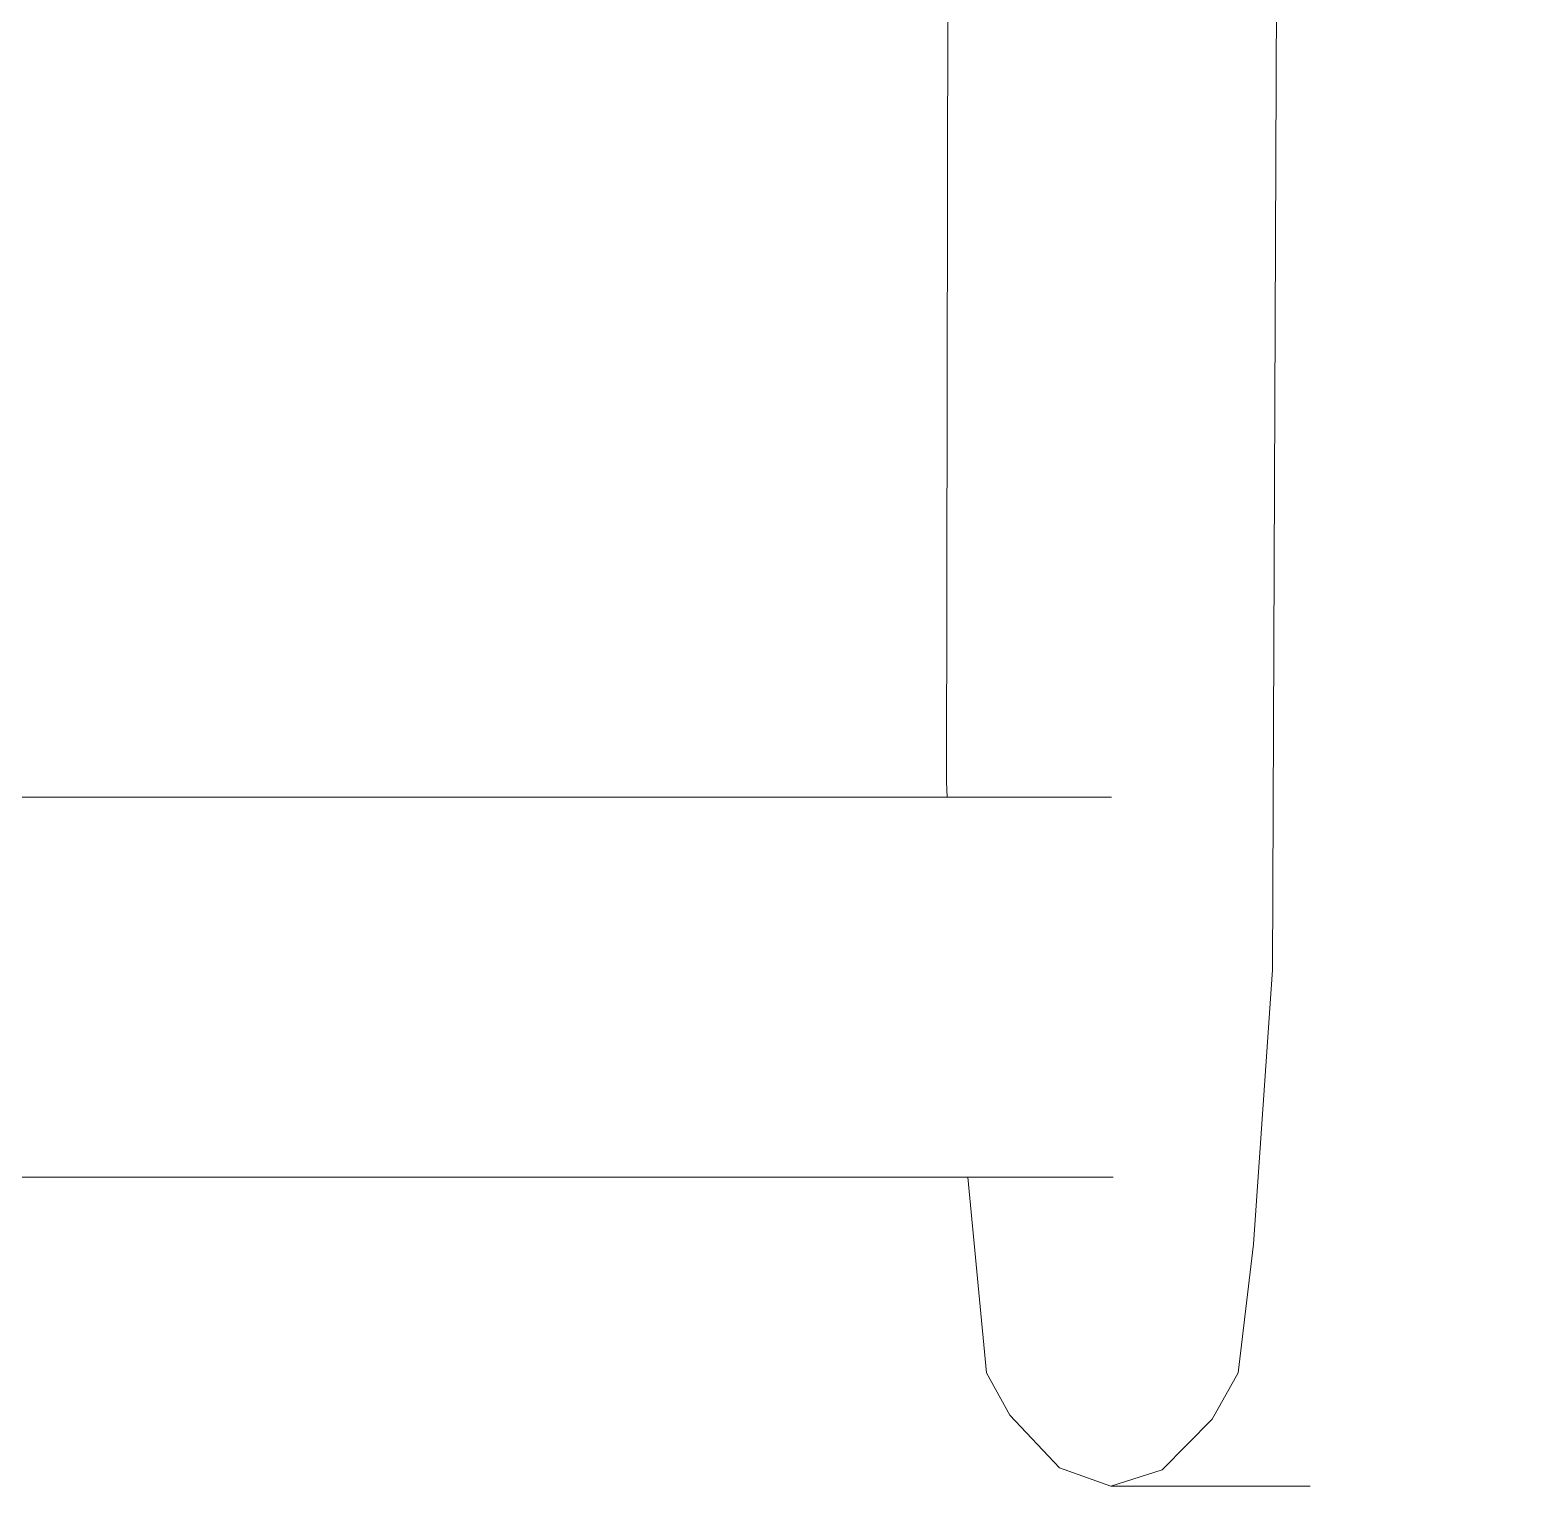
# Model space of a CAD drawing. Header units: millimetres. Extents: x -46169 to 237885, y -84465 to 18123.
# Drawn here: x 111822 to 111952.5, y -83823.4 to -83696.4 of the extents above; entities that cross this region are included whole.
import ezdxf

# ---------------------------------------------------------------- set-up
doc = ezdxf.new("R2010")
doc.units = ezdxf.units.MM
doc.header["$MEASUREMENT"] = 0
doc.linetypes.add('Wipeout_Contour', pattern=[1000, 0, -1000])
doc.layers.add('New_A-25-M_Wall_Int', color=7, linetype='Continuous')
doc.layers.add('New_A-35-M_FFE_Sanitary', color=7, linetype='Continuous')
doc.layers.add('New_A-35-M_FFE_Sanitary_Pen_No__1', color=7, linetype='Continuous', lineweight=13)

# ---------------------------------------------------------------- blocks, each defined once
blk = doc.blocks.new('Section Elem_63_2', base_point=(64459.15, -84332.61))
at = {"color": 254, "linetype": 'Wipeout_Contour', "lineweight": 0, "ltscale": 1114737.691909313}
blk.add_wipeout([(111691.44, -81932.61), (111691.44, -83641.11), (111755.56, -83641.11), (111755.56, -82062.64), (112086.81, -82062.64), (112086.81, -84332.61), (112178.36, -84332.61), (112178.36, -81932.61)], dxfattribs=at).dxf.layer = 'New_A-25-M_Wall_Int'
blk = doc.blocks.new('Section Elem_65_2', base_point=(64459.15, -84332.61))
at = {"color": 254, "linetype": 'Wipeout_Contour', "lineweight": 0, "ltscale": 2235365.876810174}
blk.add_wipeout([(111866.45, -83674.1), (111755.56, -83674.1), (111755.56, -83763.06), (111901.61, -83763.04), (111901.56, -83761.72), (111901.68, -83688.55), (111891.02, -83688.55), (111885.94, -83688.14), (111885.1, -83687.85), (111881.18, -83686.44), (111876.35, -83684.76), (111875.5, -83684.29), (111868.8, -83678.52), (111868.03, -83677.65), (111867.33, -83676.39), (111866.7, -83674.77)], dxfattribs=at).dxf.layer = 'New_A-25-M_Wall_Int'
blk = doc.blocks.new('Section Elem_121_2', base_point=(64459.15, -84332.61))
at = {"color": 254, "linetype": 'Wipeout_Contour', "lineweight": 0, "ltscale": 559338.899326}
blk.add_wipeout([(111933.2, -83822.87), (111937.67, -83821.45), (111920.28, -83821.45), (111915.82, -83822.87)], dxfattribs=at).dxf.layer = 'New_A-35-M_FFE_Sanitary'
at = {"color": 254, "linetype": 'Wipeout_Contour', "lineweight": 0, "ltscale": 559346.006515}
blk.add_wipeout([(111937.67, -83821.45), (111942, -83817.06), (111924.61, -83817.06), (111920.28, -83821.45)], dxfattribs=at).dxf.layer = 'New_A-35-M_FFE_Sanitary'
at = {"color": 254, "linetype": 'Wipeout_Contour', "lineweight": 0, "ltscale": 559346.463514}
blk.add_wipeout([(111942, -83817.06), (111944.27, -83813.02), (111926.88, -83813.02), (111924.61, -83817.06)], dxfattribs=at).dxf.layer = 'New_A-35-M_FFE_Sanitary'
at = {"color": 254, "linetype": 'Wipeout_Contour', "lineweight": 0, "ltscale": 559334.006879}
blk.add_wipeout([(111944.27, -83813.02), (111945.6, -83801.85), (111928.22, -83801.85), (111926.88, -83813.02)], dxfattribs=at).dxf.layer = 'New_A-35-M_FFE_Sanitary'
at = {"color": 254, "linetype": 'Wipeout_Contour', "lineweight": 0, "ltscale": 559296.852109}
blk.add_wipeout([(111945.6, -83801.85), (111947.24, -83778.05), (111929.85, -83778.05), (111928.22, -83801.85)], dxfattribs=at).dxf.layer = 'New_A-35-M_FFE_Sanitary'
at = {"color": 254, "linetype": 'Wipeout_Contour', "lineweight": 0, "ltscale": 559122.640297}
blk.add_wipeout([(111947.24, -83778.05), (111947.77, -83653.52), (111930.39, -83653.52), (111929.85, -83778.05)], dxfattribs=at).dxf.layer = 'New_A-35-M_FFE_Sanitary'
at = {"color": 254, "linetype": 'Wipeout_Contour', "lineweight": 0, "ltscale": 7127624.926567041}
blk.add_wipeout([(111901.68, -83688.55), (111901.56, -83761.72), (111901.61, -83763.04), (111915.87, -83763.04), (111917.51, -83764.18), (111918.91, -83767.66), (111919.86, -83772.95), (111920.22, -83779.24), (111919.92, -83785.58), (111919.02, -83790.99), (111917.65, -83794.66), (111916.02, -83796.03), (111903.41, -83796.03), (111905.02, -83813.02), (111907.04, -83816.71), (111911.36, -83821.28), (111915.82, -83822.87), (111920.28, -83821.45), (111924.61, -83817.06), (111926.88, -83813.02), (111928.22, -83801.85), (111929.85, -83778.05), (111930.39, -83653.52), (111929.81, -83629), (111927.64, -83601.59), (111925.33, -83597.63), (111920.43, -83592.95), (111915.4, -83591.62), (111910.38, -83593.68), (111905.53, -83599.09), (111904.26, -83601.59), (111903.07, -83613.01), (111902.33, -83626.66), (111921.37, -83626.66), (111922.7, -83627.39), (111923.98, -83628.82), (111925.16, -83630.92), (111926.2, -83633.62), (111927.07, -83636.84), (111927.75, -83640.48), (111928.22, -83644.42), (111928.45, -83648.56), (111928.45, -83666.65), (111928.22, -83670.79), (111927.75, -83674.73), (111927.07, -83678.37), (111926.2, -83681.59), (111925.16, -83684.29), (111923.98, -83686.39), (111922.7, -83687.82), (111921.37, -83688.55)], dxfattribs=at).dxf.layer = 'New_A-35-M_FFE_Sanitary'
at = {"layer": 'New_A-35-M_FFE_Sanitary_Pen_No__1', "linetype": 'Continuous'}
for p, q in [((111929.85, -83778.05), (111930.39, -83653.52)), ((111901.68, -83688.55), (111901.56, -83761.72)), ((111928.22, -83801.85), (111929.85, -83778.05)), ((111926.88, -83813.02), (111928.22, -83801.85)), ((111905.02, -83813.02), (111907.04, -83816.71)), ((111924.61, -83817.06), (111926.88, -83813.02)), ((111907.04, -83816.71), (111911.36, -83821.28)), ((111920.28, -83821.45), (111924.61, -83817.06)), ((111911.36, -83821.28), (111915.82, -83822.87)), ((111915.82, -83822.87), (111920.28, -83821.45)), ((111933.13, -83822.87), (111915.82, -83822.87))]:
    blk.add_line(p, q, dxfattribs=at)
at = {"color": 254, "linetype": 'Wipeout_Contour', "lineweight": 0, "ltscale": 558387.077821}
blk.add_wipeout([(111428.76, -83763.11), (111430.38, -83764.25), (111917.51, -83764.18), (111915.87, -83763.04)], dxfattribs=at).dxf.layer = 'New_A-35-M_FFE_Sanitary'
at = {"layer": 'New_A-35-M_FFE_Sanitary_Pen_No__1', "linetype": 'Continuous'}
for p, q in [((111901.56, -83761.72), (111901.61, -83763.04)), ((111915.88, -83763.04), (111428.76, -83763.11))]:
    blk.add_line(p, q, dxfattribs=at)
at = {"color": 254, "linetype": 'Wipeout_Contour', "lineweight": 0, "ltscale": 558397.454365}
blk.add_wipeout([(111917.51, -83764.18), (111430.38, -83764.25), (111431.74, -83767.74), (111918.91, -83767.66)], dxfattribs=at).dxf.layer = 'New_A-35-M_FFE_Sanitary'
at = {"color": 254, "linetype": 'Wipeout_Contour', "lineweight": 0, "ltscale": 558411.661521}
blk.add_wipeout([(111431.74, -83767.74), (111432.63, -83773.03), (111919.86, -83772.95), (111918.91, -83767.66)], dxfattribs=at).dxf.layer = 'New_A-35-M_FFE_Sanitary'
at = {"color": 254, "linetype": 'Wipeout_Contour', "lineweight": 0, "ltscale": 558427.536783}
blk.add_wipeout([(111432.63, -83773.03), (111432.91, -83779.32), (111920.22, -83779.24), (111919.86, -83772.95)], dxfattribs=at).dxf.layer = 'New_A-35-M_FFE_Sanitary'
at = {"color": 254, "linetype": 'Wipeout_Contour', "lineweight": 0, "ltscale": 558442.663412}
blk.add_wipeout([(111432.91, -83779.32), (111432.54, -83785.65), (111919.92, -83785.58), (111920.22, -83779.24)], dxfattribs=at).dxf.layer = 'New_A-35-M_FFE_Sanitary'
at = {"color": 254, "linetype": 'Wipeout_Contour', "lineweight": 0, "ltscale": 558454.739208}
blk.add_wipeout([(111432.54, -83785.65), (111431.58, -83791.07), (111919.02, -83790.99), (111919.92, -83785.58)], dxfattribs=at).dxf.layer = 'New_A-35-M_FFE_Sanitary'
at = {"color": 254, "linetype": 'Wipeout_Contour', "lineweight": 0, "ltscale": 558461.925302}
blk.add_wipeout([(111431.58, -83791.07), (111430.16, -83794.74), (111917.65, -83794.66), (111919.02, -83790.99)], dxfattribs=at).dxf.layer = 'New_A-35-M_FFE_Sanitary'
at = {"color": 254, "linetype": 'Wipeout_Contour', "lineweight": 0, "ltscale": 558463.127298}
blk.add_wipeout([(111428.52, -83796.1), (111916.02, -83796.03), (111917.65, -83794.66), (111430.16, -83794.74)], dxfattribs=at).dxf.layer = 'New_A-35-M_FFE_Sanitary'
at = {"layer": 'New_A-35-M_FFE_Sanitary_Pen_No__1', "linetype": 'Continuous'}
for p, q in [((111916.03, -83796.03), (111428.52, -83796.1)), ((111903.41, -83796.03), (111905.02, -83813.02))]:
    blk.add_line(p, q, dxfattribs=at)

msp = doc.modelspace()

# ---------------------------------------------------------------- block references
at = {"layer": 'New_A-25-M_Wall_Int'}
msp.add_blockref('Section Elem_63_2', (64459.15, -84332.61), dxfattribs=at)

# ---------------------------------------------------------------- next in the draw order: block references
msp.add_blockref('Section Elem_65_2', (64459.15, -84332.61), dxfattribs=at)

# ---------------------------------------------------------------- next in the draw order: block references
at = {"layer": 'New_A-35-M_FFE_Sanitary'}
msp.add_blockref('Section Elem_121_2', (64459.15, -84332.61), dxfattribs=at)

doc.saveas('drawing.dxf')
